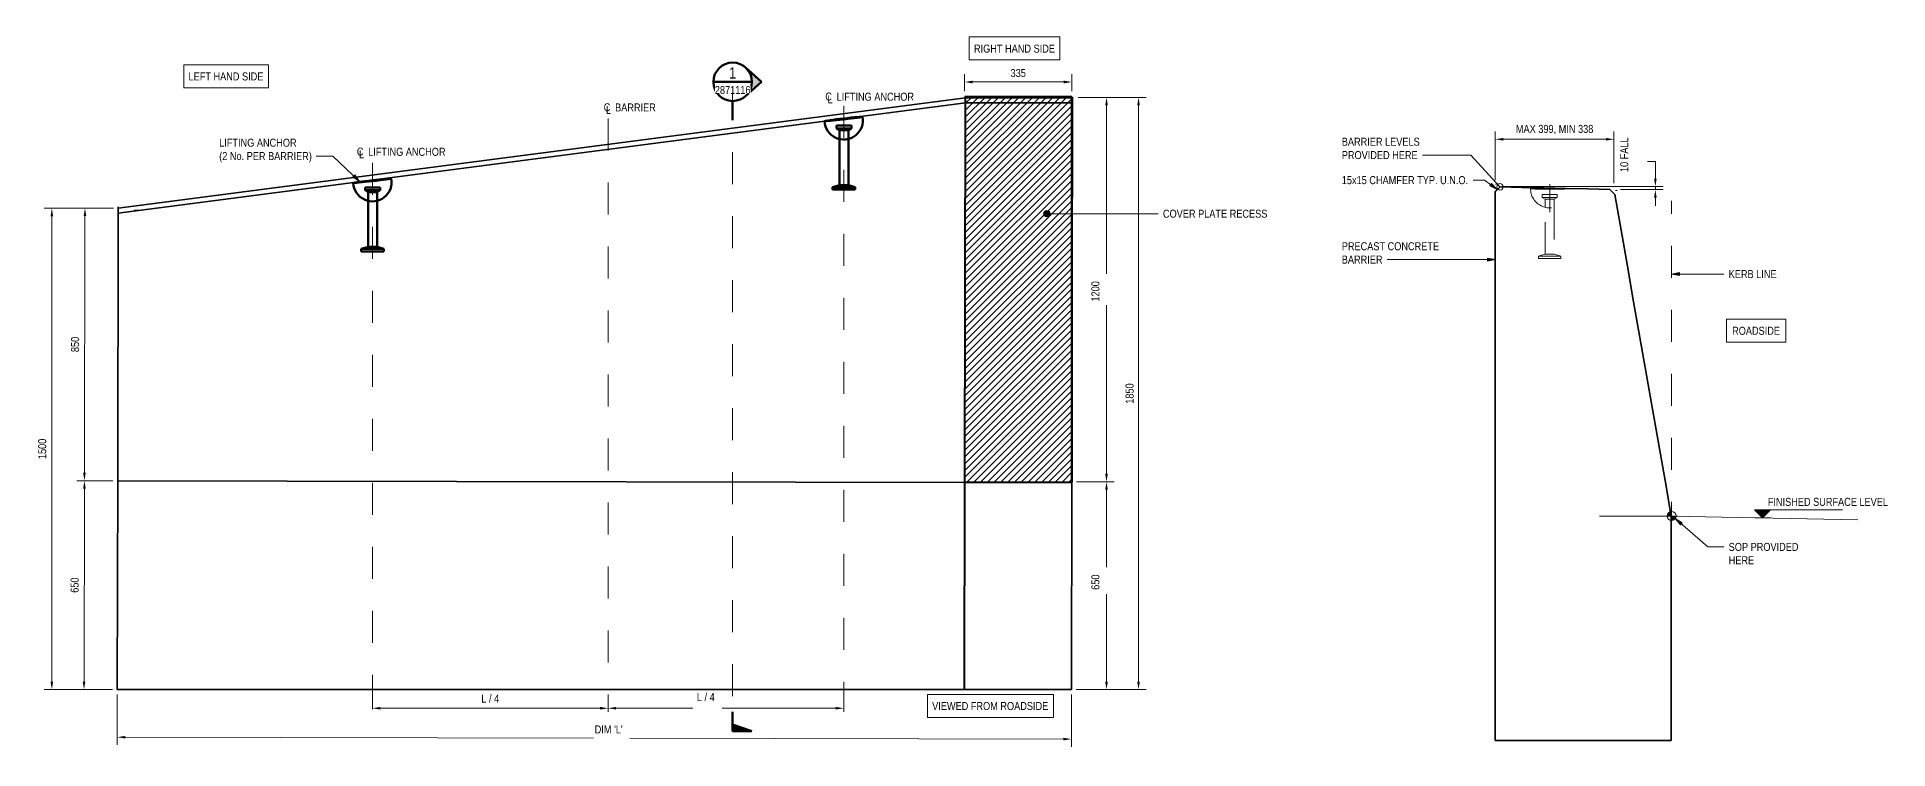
# Model space of a CAD drawing. Header units: metres. Extents: x 412.6 to 424.9, y 2.7 to 21.
# Drawn here: x 418.99 to 424.77, y 18.8 to 21.02 of the extents above; entities that cross this region are included whole.
import ezdxf

# ---------------------------------------------------------------- set-up
doc = ezdxf.new("R2010")
doc.units = ezdxf.units.M
for name, pattern in [('Dot_Section Line', [0.02, 0, -0.02]), ('JacobsCenter', [0.015, 0.009, -0.0015, 0.003, -0.0015]), ('JacobsDash', [0.0045, 0.003, -0.0015])]:
    doc.linetypes.add(name, pattern=pattern)
doc.layers.get('Defpoints').update_dxf_attribs({"color": 41})
for name, color, linetype, lineweight in [('D-BDGE', 7, 'Continuous', 13), ('D-BDGE-GEN-MOD', 7, 'Continuous', 35), ('D-BDGE-LINE', 7, 'Continuous', 9), ('D-ENHA-ANNO-TEXT', 7, 'Continuous', 9), ('D-ENHA-GEN-LINE', 7, 'Continuous', 9), ('D-ENHA-TEXT', 7, 'Continuous', 9), ('D-ENHA-TEXT-DIMS', 7, 'Continuous', 9)]:
    doc.layers.add(name, color=color, linetype=linetype, lineweight=lineweight)
doc.styles.add('Arial Narrow', font='ARIALN.TTF', dxfattribs={"height": 0.035})
doc.styles.add('Arial Narrow_1', font='ARIALN.TTF', dxfattribs={"height": 0.025})
doc.styles.add('Arial Narrow_2', font='ARIALN.TTF', dxfattribs={"height": 0.025})
doc.dimstyles.new('Dimension_Standard_O__mm_', dxfattribs={"dimscale": 0.3048, "dimtxt": 0.025586, "dimasz": 0.082021, "dimexe": 0.07874, "dimexo": 0.049213, "dimgap": 0.049213, "dimtad": 1, "dimdec": 0, "dimlfac": 1000, "dimzin": 0, "dimdsep": 46, "dimtxsty": 'Arial Narrow_2', "dimsah": 1, "dimcen": 0.09, "dimaunit": 1, "dimadec": 4, "dimazin": 0, "dimtfac": 1, "dimtdec": 4, "dimtix": 1, "dimtmove": 0, "dimatfit": 3, "dimfxl": 1, "dimtvp": 1, "dimtfill": 1, "dimtolj": 1, "dimtzin": 0, "dimlwd": 18, "dimlwe": 18, "dimarcsym": 2})
doc.dimstyles.new('Dimension_Standard_O__mm__1', dxfattribs={"dimscale": 0.3048, "dimtxt": 0.025586, "dimasz": 0.082021, "dimexe": 0.07874, "dimexo": 0.049213, "dimgap": 0.049213, "dimtad": 1, "dimdec": 0, "dimlfac": 1000, "dimzin": 0, "dimdsep": 46, "dimtxsty": 'Arial Narrow_1', "dimsah": 1, "dimcen": 0.09, "dimaunit": 1, "dimadec": 4, "dimazin": 0, "dimtfac": 1, "dimtdec": 4, "dimtix": 1, "dimtmove": 2, "dimatfit": 3, "dimfxl": 1, "dimtvp": 1, "dimtfill": 1, "dimtolj": 1, "dimtzin": 0, "dimlwd": 18, "dimlwe": 18, "dimarcsym": 2})
doc.dimstyles.new('Dimension_Standard_O__mm__2', dxfattribs={"dimscale": 0.3048, "dimtxt": 0.025586, "dimasz": 0.082021, "dimexe": 0.07874, "dimexo": 0.049213, "dimgap": 0.049213, "dimtad": 1, "dimdec": 0, "dimlfac": 1000, "dimzin": 0, "dimdsep": 46, "dimtxsty": 'Arial Narrow_1', "dimsah": 1, "dimcen": 0.09, "dimaunit": 1, "dimadec": 4, "dimazin": 0, "dimtfac": 1, "dimtdec": 4, "dimtix": 1, "dimtmove": 0, "dimatfit": 3, "dimfxl": 1, "dimtvp": 1, "dimtfill": 1, "dimtolj": 1, "dimtzin": 0, "dimlwd": 18, "dimlwe": 18, "dimarcsym": 2})
doc.dimstyles.new('Dimension_Standard_O__mm__3', dxfattribs={"dimscale": 0.3048, "dimtxt": 0.025586, "dimasz": 0.082021, "dimexe": 0.07874, "dimexo": 0.049213, "dimgap": 0.049213, "dimtad": 1, "dimdec": 0, "dimlfac": 1000, "dimzin": 0, "dimdsep": 46, "dimtxsty": 'Arial Narrow_2', "dimsah": 1, "dimcen": 0.09, "dimaunit": 1, "dimadec": 4, "dimazin": 0, "dimtfac": 1, "dimtdec": 4, "dimtix": 1, "dimtmove": 2, "dimatfit": 3, "dimfxl": 1, "dimtvp": 1, "dimtfill": 1, "dimtolj": 1, "dimtzin": 0, "dimlwd": 18, "dimlwe": 18, "dimarcsym": 2})
doc.dimstyles.new('Dimension_Standard_O__mm__4', dxfattribs={"dimscale": 0.3048, "dimtxt": 0.025586, "dimasz": 0.082021, "dimexe": 0.07874, "dimexo": 0.049213, "dimgap": 0.049213, "dimtad": 1, "dimdec": 0, "dimlfac": 1000, "dimzin": 0, "dimdsep": 46, "dimtxsty": 'Arial Narrow_1', "dimsah": 1, "dimcen": 0.09, "dimaunit": 1, "dimadec": 4, "dimazin": 0, "dimtfac": 1, "dimtdec": 4, "dimtix": 1, "dimtmove": 1, "dimatfit": 3, "dimfxl": 1, "dimtvp": 1, "dimtfill": 1, "dimtolj": 1, "dimtzin": 0, "dimlwd": 18, "dimlwe": 18, "dimarcsym": 2})

# ---------------------------------------------------------------- blocks, each defined once
blk = doc.blocks.new('CS_Annot_Centreline Symbol2 - CS_Annot_Centreline Symbol-5797590-DRG-2871116 - ELEVATION - BARRIER PPT234106')
at = {"layer": 'D-ENHA-GEN-LINE', "char_height": 0.025, "attachment_point": 1, "style": 'Arial Narrow_1'}
for s, insert, width in [('C  ', (-591.6113, 20.6751), 0.044093), ('L', (-591.6045, 20.6667), 0.019241)]:
    blk.add_mtext(s, dxfattribs=dict(at, insert=insert, width=width))
blk = doc.blocks.new('Section - sectionTail-4870194-DRG-2871116 - ELEVATION - BARRIER PPT234106')
at = {"layer": 'D-ENHA-ANNO-TEXT'}
blk.add_hatch(color=256, dxfattribs=at).paths.add_polyline_path([(-590.3774, 18.8523), (-590.4374, 18.8723), (-590.4374, 18.8523)])
at = {"layer": 'D-ENHA-ANNO-TEXT', "lineweight": 50}
for p, q in [((-590.4374, 18.8523), (-590.4374, 18.9123)), ((-590.4374, 18.8523), (-590.4374, 18.8723)), ((-590.4374, 18.8723), (-590.3774, 18.8523)), ((-590.3774, 18.8523), (-590.4374, 18.8523))]:
    blk.add_line(p, q, dxfattribs=at)
blk = doc.blocks.new('Section - SectionHead-4898858-DRG-2871116 - ELEVATION - BARRIER PPT234106')
at = {"layer": 'D-ENHA-ANNO-TEXT'}
h = blk.add_hatch(color=256, dxfattribs=at)
edge = h.paths.add_edge_path()
edge.add_line((-590.3474, 20.8807), (-590.3974, 20.836))
edge.add_arc((-590.4374, 20.8807), 0.06, 311.82771, 408.17229)
edge.add_line((-590.3974, 20.9254), (-590.3474, 20.8807))
at = {"layer": 'D-ENHA-ANNO-TEXT', "lineweight": 50}
for p, q in [((-590.3474, 20.8807), (-590.3974, 20.9254)), ((-590.3974, 20.836), (-590.3474, 20.8807)), ((-590.4374, 20.8207), (-590.4374, 20.7607))]:
    blk.add_line(p, q, dxfattribs=at)
for start, end in [(90, 270), (270, 90)]:
    blk.add_arc((-590.4374, 20.8807), 0.06, start, end, dxfattribs=at)
blk = doc.blocks.new('CS_Annot_Centreline Symbol2 - CS_Annot_Centreline Symbol-V1-DRG-2871116 - ELEVATION - BARRIER PPT234106')
at = {"layer": 'D-ENHA-GEN-LINE', "char_height": 0.025, "attachment_point": 1, "style": 'Arial Narrow_1'}
for s, insert, width in [('C  ', (-590.8401, 20.8135), 0.044093), ('L', (-590.8333, 20.8051), 0.019241)]:
    blk.add_mtext(s, dxfattribs=dict(at, insert=insert, width=width))
blk = doc.blocks.new('DIMBLOCK11-DRG-2871116 - ELEVATION - BARRIER PPT234106')
at = {"layer": 'D-ENHA-TEXT-DIMS', "color": 0, "lineweight": 18, "transparency": 16777216}
for p, q in [((420.0374, 18.9208), (420.0374, 18.9474)), ((420.7485, 18.9234), (420.0624, 18.9234)), ((420.7735, 18.9208), (420.7735, 18.9474))]:
    blk.add_line(p, q, dxfattribs=at)
at = {"layer": 'D-ENHA-TEXT-DIMS', "color": 0, "transparency": 16777216}
for points in [[(420.0624, 18.9276), (420.0624, 18.9193), (420.0374, 18.9234)], [(420.7485, 18.9276), (420.7485, 18.9193), (420.7735, 18.9234)]]:
    blk.add_solid(points, dxfattribs=at)
at = {"layer": 'Defpoints', "color": 0, "transparency": 16777216}
for p in [(420.0374, 18.9234), (420.0374, 18.9058), (420.7735, 18.9058)]:
    blk.add_point(p, dxfattribs=at)
at = {"layer": 'D-ENHA-TEXT-DIMS', "color": 0, "lineweight": 18, "transparency": 16777216, "insert": (420.4054, 18.9535), "char_height": 0.025, "width": 0.067254, "attachment_point": 5, "style": 'Arial Narrow_2', "bg_fill": 3, "box_fill_scale": 1.1, "bg_fill_color": 256, "bg_fill_true_color": 13158600, "bg_fill_transparency": 0}
blk.add_mtext('\\A1;\u200eL / 4', dxfattribs=at)
blk = doc.blocks.new('DIMBLOCK12-DRG-2871116 - ELEVATION - BARRIER PPT234106')
at = {"layer": 'D-ENHA-TEXT-DIMS', "color": 0, "lineweight": 18, "transparency": 16777216}
for p, q in [((420.7735, 18.9208), (420.7735, 18.9474)), ((420.7985, 18.9234), (421.0385, 18.9234)), ((421.4846, 18.9234), (421.1302, 18.9234)), ((421.5096, 18.9208), (421.5096, 18.9474))]:
    blk.add_line(p, q, dxfattribs=at)
at = {"layer": 'D-ENHA-TEXT-DIMS', "color": 0, "transparency": 16777216}
for points in [[(420.7985, 18.9276), (420.7985, 18.9193), (420.7735, 18.9234)], [(421.4846, 18.9276), (421.4846, 18.9193), (421.5096, 18.9234)]]:
    blk.add_solid(points, dxfattribs=at)
at = {"layer": 'Defpoints', "color": 0, "transparency": 16777216}
for p in [(420.7735, 18.9234), (420.7735, 18.9058), (421.5096, 18.9058)]:
    blk.add_point(p, dxfattribs=at)
at = {"layer": 'D-ENHA-TEXT-DIMS', "color": 0, "lineweight": 18, "transparency": 16777216, "insert": (421.0507, 18.9707), "char_height": 0.025, "width": 0.067254, "attachment_point": 1, "line_spacing_factor": 0.974696, "style": 'Arial Narrow_2', "bg_fill": 3, "box_fill_scale": 1.1, "bg_fill_color": 256, "bg_fill_true_color": 13158600, "bg_fill_transparency": 0}
blk.add_mtext('\\A1;\u200eL / 4', dxfattribs=at)
blk = doc.blocks.new('DIMBLOCK13-DRG-2871116 - ELEVATION - BARRIER PPT234106')
at = {"layer": 'D-ENHA-TEXT-DIMS', "color": 0, "lineweight": 18, "transparency": 16777216}
for p, q in [((422.237, 19.6311), (422.3544, 19.6311)), ((422.3304, 19.6061), (422.3304, 19.3639)), ((422.3304, 19.0067), (422.3304, 19.2798)), ((422.2358, 18.9817), (422.3544, 18.9817))]:
    blk.add_line(p, q, dxfattribs=at)
at = {"layer": 'D-ENHA-TEXT-DIMS', "color": 0, "transparency": 16777216}
for points in [[(422.3262, 19.6061), (422.3345, 19.6061), (422.3304, 19.6311)], [(422.3262, 19.0067), (422.3345, 19.0067), (422.3304, 18.9817)]]:
    blk.add_solid(points, dxfattribs=at)
at = {"layer": 'Defpoints', "color": 0, "transparency": 16777216}
for p in [(422.222, 19.6311), (422.2208, 18.9817), (422.3304, 18.9817)]:
    blk.add_point(p, dxfattribs=at)
at = {"layer": 'D-ENHA-TEXT-DIMS', "color": 0, "lineweight": 18, "transparency": 16777216, "insert": (422.2831, 19.2934), "char_height": 0.025, "width": 0.05702, "attachment_point": 1, "rotation": 90, "line_spacing_factor": 0.974696, "style": 'Arial Narrow_1', "bg_fill": 3, "box_fill_scale": 1.1, "bg_fill_color": 256, "bg_fill_true_color": 13158600, "bg_fill_transparency": 0}
blk.add_mtext('\\A1;650\u200e', dxfattribs=at)
blk = doc.blocks.new('DIMBLOCK14-DRG-2871116 - ELEVATION - BARRIER PPT234106')
at = {"layer": 'D-ENHA-TEXT-DIMS', "color": 0, "lineweight": 18, "transparency": 16777216}
for p, q in [((419.2281, 20.4857), (419.0119, 20.4857)), ((419.0359, 20.4607), (419.0359, 19.0067)), ((419.2248, 18.9817), (419.0119, 18.9817))]:
    blk.add_line(p, q, dxfattribs=at)
at = {"layer": 'D-ENHA-TEXT-DIMS', "color": 0, "transparency": 16777216}
for points in [[(419.0317, 20.4607), (419.04, 20.4607), (419.0359, 20.4857)], [(419.0317, 19.0067), (419.04, 19.0067), (419.0359, 18.9817)]]:
    blk.add_solid(points, dxfattribs=at)
at = {"layer": 'Defpoints', "color": 0, "transparency": 16777216}
for p in [(419.2431, 20.4857), (419.0359, 18.9817), (419.2398, 18.9817)]:
    blk.add_point(p, dxfattribs=at)
at = {"layer": 'D-ENHA-TEXT-DIMS', "color": 0, "lineweight": 18, "transparency": 16777216, "insert": (419.006, 19.7337), "char_height": 0.025, "width": 0.076026, "attachment_point": 5, "rotation": 90, "style": 'Arial Narrow_1', "bg_fill": 3, "box_fill_scale": 1.1, "bg_fill_color": 256, "bg_fill_true_color": 13158600, "bg_fill_transparency": 0}
blk.add_mtext('\\A1;1500\u200e', dxfattribs=at)
blk = doc.blocks.new('DIMBLOCK15-DRG-2871116 - ELEVATION - BARRIER PPT234106')
at = {"layer": 'D-ENHA-TEXT-DIMS', "color": 0, "lineweight": 18, "transparency": 16777216}
for p, q in [((422.242, 20.8317), (422.4544, 20.8317)), ((422.4304, 20.8067), (422.4304, 19.0067)), ((422.2358, 18.9817), (422.4544, 18.9817))]:
    blk.add_line(p, q, dxfattribs=at)
at = {"layer": 'D-ENHA-TEXT-DIMS', "color": 0, "transparency": 16777216}
for points in [[(422.4262, 20.8067), (422.4345, 20.8067), (422.4304, 20.8317)], [(422.4262, 19.0067), (422.4345, 19.0067), (422.4304, 18.9817)]]:
    blk.add_solid(points, dxfattribs=at)
at = {"layer": 'Defpoints', "color": 0, "transparency": 16777216}
for p in [(422.227, 20.8317), (422.2208, 18.9817), (422.4304, 18.9817)]:
    blk.add_point(p, dxfattribs=at)
at = {"layer": 'D-ENHA-TEXT-DIMS', "color": 0, "lineweight": 18, "transparency": 16777216, "insert": (422.4026, 19.9067), "char_height": 0.025, "width": 0.076026, "attachment_point": 5, "rotation": 90, "style": 'Arial Narrow_1', "bg_fill": 3, "box_fill_scale": 1.1, "bg_fill_color": 256, "bg_fill_true_color": 13158600, "bg_fill_transparency": 0}
blk.add_mtext('\\A1;1850', dxfattribs=at)
blk = doc.blocks.new('DIMBLOCK16-DRG-2871116 - ELEVATION - BARRIER PPT234106')
at = {"layer": 'D-ENHA-TEXT-DIMS', "color": 0, "lineweight": 18, "transparency": 16777216}
for p, q in [((422.242, 20.8317), (422.3544, 20.8317)), ((422.3304, 20.8067), (422.3304, 20.281)), ((422.3304, 19.6561), (422.3304, 20.1831)), ((422.237, 19.6311), (422.3544, 19.6311))]:
    blk.add_line(p, q, dxfattribs=at)
at = {"layer": 'D-ENHA-TEXT-DIMS', "color": 0, "transparency": 16777216}
for points in [[(422.3262, 20.8067), (422.3345, 20.8067), (422.3304, 20.8317)], [(422.3262, 19.6561), (422.3345, 19.6561), (422.3304, 19.6311)]]:
    blk.add_solid(points, dxfattribs=at)
at = {"layer": 'Defpoints', "color": 0, "transparency": 16777216}
for p in [(422.227, 20.8317), (422.3304, 20.8317), (422.222, 19.6311)]:
    blk.add_point(p, dxfattribs=at)
at = {"layer": 'D-ENHA-TEXT-DIMS', "color": 0, "lineweight": 18, "transparency": 16777216, "insert": (422.2831, 20.194), "char_height": 0.025, "width": 0.076026, "attachment_point": 1, "rotation": 90, "line_spacing_factor": 0.974696, "style": 'Arial Narrow_1', "bg_fill": 3, "box_fill_scale": 1.1, "bg_fill_color": 256, "bg_fill_true_color": 13158600, "bg_fill_transparency": 0}
blk.add_mtext('\\A1;1200\u200e', dxfattribs=at)
blk = doc.blocks.new('DIMBLOCK17-DRG-2871116 - ELEVATION - BARRIER PPT234106')
at = {"layer": 'D-ENHA-TEXT-DIMS', "color": 0, "lineweight": 18, "transparency": 16777216}
for p, q in [((421.887, 20.8517), (421.887, 20.9041)), ((422.197, 20.8801), (421.912, 20.8801)), ((422.222, 20.8517), (422.222, 20.9041))]:
    blk.add_line(p, q, dxfattribs=at)
at = {"layer": 'D-ENHA-TEXT-DIMS', "color": 0, "transparency": 16777216}
for points in [[(421.912, 20.8843), (421.912, 20.8759), (421.887, 20.8801)], [(422.197, 20.8843), (422.197, 20.8759), (422.222, 20.8801)]]:
    blk.add_solid(points, dxfattribs=at)
at = {"layer": 'Defpoints', "color": 0, "transparency": 16777216}
for p in [(421.887, 20.8801), (421.887, 20.8367), (422.222, 20.8367)]:
    blk.add_point(p, dxfattribs=at)
at = {"layer": 'D-ENHA-TEXT-DIMS', "color": 0, "lineweight": 18, "transparency": 16777216, "insert": (422.0545, 20.9079), "char_height": 0.025, "width": 0.05702, "attachment_point": 5, "style": 'Arial Narrow_1', "bg_fill": 3, "box_fill_scale": 1.1, "bg_fill_color": 256, "bg_fill_true_color": 13158600, "bg_fill_transparency": 0}
blk.add_mtext('\\A1;335', dxfattribs=at)
blk = doc.blocks.new('DIMBLOCK18-DRG-2871116 - ELEVATION - BARRIER PPT234106')
at = {"layer": 'D-ENHA-TEXT-DIMS', "color": 0, "lineweight": 18, "transparency": 16777216}
for p, q in [((419.2402, 18.9667), (419.2399, 18.8089)), ((422.2208, 18.9667), (422.2205, 18.8029)), ((419.265, 18.8329), (420.7275, 18.8299)), ((422.1955, 18.827), (420.8413, 18.8297))]:
    blk.add_line(p, q, dxfattribs=at)
at = {"layer": 'D-ENHA-TEXT-DIMS', "color": 0, "transparency": 16777216}
for points in [[(419.265, 18.837), (419.265, 18.8287), (419.24, 18.8329)], [(422.1955, 18.8312), (422.1955, 18.8228), (422.2205, 18.8269)]]:
    blk.add_solid(points, dxfattribs=at)
at = {"layer": 'Defpoints', "color": 0, "transparency": 16777216}
for p in [(419.2403, 18.9817), (422.2208, 18.9817), (419.24, 18.8329)]:
    blk.add_point(p, dxfattribs=at)
at = {"layer": 'D-ENHA-TEXT-DIMS', "color": 0, "lineweight": 18, "transparency": 16777216, "insert": (420.7316, 18.8698), "char_height": 0.025, "width": 0.105755, "attachment_point": 1, "rotation": 359.88505, "line_spacing_factor": 0.974696, "style": 'Arial Narrow_1', "bg_fill": 3, "box_fill_scale": 1.1, "bg_fill_color": 256, "bg_fill_true_color": 13158600, "bg_fill_transparency": 0}
blk.add_mtext("\\A1;DIM 'L'", dxfattribs=at)
blk = doc.blocks.new('DIMBLOCK19-DRG-2871116 - ELEVATION - BARRIER PPT234106')
at = {"layer": 'D-ENHA-TEXT-DIMS', "color": 0, "lineweight": 18, "transparency": 16777216}
for p, q in [((419.2265, 19.6341), (419.1137, 19.6343)), ((419.1364, 19.0069), (419.1376, 19.6093)), ((419.2252, 18.9817), (419.1124, 18.9819))]:
    blk.add_line(p, q, dxfattribs=at)
at = {"layer": 'D-ENHA-TEXT-DIMS', "color": 0, "transparency": 16777216}
for points in [[(419.1335, 19.6093), (419.1418, 19.6093), (419.1377, 19.6343)], [(419.1323, 19.0069), (419.1406, 19.0069), (419.1364, 18.9819)]]:
    blk.add_solid(points, dxfattribs=at)
at = {"layer": 'Defpoints', "color": 0, "transparency": 16777216}
for p in [(419.1377, 19.6343), (419.2415, 19.6341), (419.2402, 18.9817)]:
    blk.add_point(p, dxfattribs=at)
at = {"layer": 'D-ENHA-TEXT-DIMS', "color": 0, "lineweight": 18, "transparency": 16777216, "insert": (419.1071, 19.3081), "char_height": 0.025, "width": 0.05702, "attachment_point": 5, "rotation": 89.88505, "style": 'Arial Narrow_1', "bg_fill": 3, "box_fill_scale": 1.1, "bg_fill_color": 256, "bg_fill_true_color": 13158600, "bg_fill_transparency": 0}
blk.add_mtext('\\A1;650\u200e', dxfattribs=at)
blk = doc.blocks.new('DIMBLOCK20-DRG-2871116 - ELEVATION - BARRIER PPT234106')
at = {"layer": 'D-ENHA-TEXT-DIMS', "color": 0, "lineweight": 18, "transparency": 16777216}
for p, q in [((419.2281, 20.4857), (419.1154, 20.4859)), ((419.1377, 19.6593), (419.1393, 20.4609)), ((419.2265, 19.6341), (419.1137, 19.6343))]:
    blk.add_line(p, q, dxfattribs=at)
at = {"layer": 'D-ENHA-TEXT-DIMS', "color": 0, "transparency": 16777216}
for points in [[(419.1352, 20.4609), (419.1435, 20.4609), (419.1394, 20.4859)], [(419.1336, 19.6593), (419.1419, 19.6593), (419.1377, 19.6343)]]:
    blk.add_solid(points, dxfattribs=at)
at = {"layer": 'Defpoints', "color": 0, "transparency": 16777216}
for p in [(419.1394, 20.4859), (419.2431, 20.4857), (419.2415, 19.6341)]:
    blk.add_point(p, dxfattribs=at)
at = {"layer": 'D-ENHA-TEXT-DIMS', "color": 0, "lineweight": 18, "transparency": 16777216, "insert": (419.1086, 20.0601), "char_height": 0.025, "width": 0.05702, "attachment_point": 5, "rotation": 89.88505, "style": 'Arial Narrow_1', "bg_fill": 3, "box_fill_scale": 1.1, "bg_fill_color": 256, "bg_fill_true_color": 13158600, "bg_fill_transparency": 0}
blk.add_mtext('\\A1;850\u200e', dxfattribs=at)
blk = doc.blocks.new('SYM_ANO_Level - FINISHED LEVEL 2-5691598-DRG-2871116 - SECTION 1')
at = {"layer": 'D-ENHA-GEN-LINE'}
blk.add_hatch(color=256, dxfattribs=at).paths.add_polyline_path([(-1736.3637, 19.5182), (-1736.3885, 19.5429), (-1736.339, 19.5429)])
for p, q in [((-1736.339, 19.5429), (-1736.3885, 19.5429)), ((-1736.3885, 19.5429), (-1736.3637, 19.5182)), ((-1736.1137, 19.5429), (-1736.3879, 19.5429)), ((-1736.3817, 19.5429), (-1736.3457, 19.5429)), ((-1736.3637, 19.5182), (-1736.339, 19.5429)), ((-1736.3879, 19.5182), (-1736.3379, 19.5182))]:
    blk.add_line(p, q, dxfattribs=at)
blk = doc.blocks.new('SYM_ANO_Barrier_LiftingHook_CS - Barrier_LiftingHook-5691597-DRG-2871116 - SECTION 1')
at = {"layer": 'D-ENHA-GEN-LINE', "linetype": 'JacobsDash'}
for p, q in [((-1737.0884, 20.5468), (-1737.0867, 20.5472)), ((-1737.0867, 20.5472), (-1737.0815, 20.5476)), ((-1737.0815, 20.5476), (-1737.0733, 20.5479)), ((-1737.0733, 20.5479), (-1737.0625, 20.5482)), ((-1737.0625, 20.5482), (-1737.0497, 20.5483)), ((-1737.0519, 20.5288), (-1737.0049, 20.5288)), ((-1737.0519, 20.5195), (-1737.0519, 20.5288)), ((-1737.0497, 20.5483), (-1737.0356, 20.5484)), ((-1737.0356, 20.5484), (-1737.0212, 20.5484)), ((-1737.0284, 20.473), (-1737.0284, 20.5605)), ((-1737.0212, 20.5484), (-1737.0071, 20.5483)), ((-1737.0071, 20.5483), (-1736.9943, 20.5482)), ((-1737.0049, 20.5288), (-1737.0049, 20.5195)), ((-1736.9943, 20.5482), (-1736.9835, 20.5479)), ((-1736.9835, 20.5479), (-1736.9753, 20.5476)), ((-1736.9753, 20.5476), (-1736.9701, 20.5472)), ((-1736.9701, 20.5472), (-1736.9684, 20.5468)), ((-1737.0519, 20.5195), (-1737.0049, 20.5195)), ((-1737.0424, 20.514), (-1737.0519, 20.5195)), ((-1737.0424, 20.514), (-1737.0144, 20.514)), ((-1737.0424, 20.4884), (-1737.0424, 20.514)), ((-1737.0424, 20.3426), (-1737.0424, 20.4884)), ((-1737.0049, 20.5195), (-1737.0144, 20.514)), ((-1737.0144, 20.514), (-1737.0144, 20.4884)), ((-1737.0144, 20.4884), (-1737.0144, 20.3426)), ((-1737.0634, 20.3362), (-1737.0424, 20.3426)), ((-1737.0634, 20.3362), (-1736.9934, 20.3362)), ((-1737.0634, 20.3288), (-1737.0634, 20.3362)), ((-1736.9934, 20.3288), (-1737.0634, 20.3288)), ((-1737.0424, 20.3426), (-1737.0144, 20.3426)), ((-1737.0144, 20.3426), (-1736.9934, 20.3362)), ((-1736.9934, 20.3362), (-1736.9934, 20.3288))]:
    blk.add_line(p, q, dxfattribs=at)
blk.add_arc((-1737.0284, 20.5468), 0.06, 179.99967, 0.00033, dxfattribs=at)
for start_param, end_param in [(3.141593, 4.712389), (4.712389, 6.278384)]:
    blk.add_ellipse((-1737.0284, 20.5468), major_axis=(0.06, 0), ratio=0.027767, start_param=start_param, end_param=end_param, dxfattribs=at)
blk = doc.blocks.new('CS_SYMB_SETOUT POINT - 5mm-5523154-DRG-2871116 - SECTION 1')
at = {"layer": 'D-ENHA-GEN-LINE'}
h = blk.add_hatch(color=256, dxfattribs=at)
edge = h.paths.add_edge_path()
edge.add_line((-1736.6477, 19.5379), (-1736.6477, 19.5239))
edge.add_line((-1736.6477, 19.5239), (-1736.6617, 19.5239))
edge.add_arc((-1736.6477, 19.5239), 0.014, 90, 180, ccw=False)
h = blk.add_hatch(color=256, dxfattribs=at)
edge = h.paths.add_edge_path()
edge.add_line((-1736.6477, 19.5099), (-1736.6477, 19.5239))
edge.add_line((-1736.6477, 19.5239), (-1736.6337, 19.5239))
edge.add_arc((-1736.6477, 19.5239), 0.014, 270, 360, ccw=False)
for p, q in [((-1736.6477, 19.5049), (-1736.6477, 19.5429)), ((-1736.6667, 19.5239), (-1736.6287, 19.5239)), ((-1736.6617, 19.5239), (-1736.6477, 19.5239)), ((-1736.6477, 19.5239), (-1736.6477, 19.5379)), ((-1736.6337, 19.5239), (-1736.6477, 19.5239)), ((-1736.6477, 19.5239), (-1736.6477, 19.5099))]:
    blk.add_line(p, q, dxfattribs=at)
blk.add_circle((-1736.6477, 19.5239), 0.014, dxfattribs=at)
for start, end in [(90, 180), (270, 360)]:
    blk.add_arc((-1736.6477, 19.5239), 0.014, start, end, dxfattribs=at)
blk = doc.blocks.new('DIMBLOCK21-DRG-2871116 - SECTION 1')
at = {"layer": 'D-ENHA-TEXT-DIMS', "color": 0, "lineweight": 18, "transparency": 16777216}
for p, q in [((423.5446, 20.5732), (423.5446, 20.7252)), ((423.8906, 20.7012), (423.5696, 20.7012)), ((423.9156, 20.5637), (423.9156, 20.7252))]:
    blk.add_line(p, q, dxfattribs=at)
at = {"layer": 'D-ENHA-TEXT-DIMS', "color": 0, "transparency": 16777216}
for points in [[(423.5696, 20.7053), (423.5696, 20.697), (423.5446, 20.7012)], [(423.8906, 20.7053), (423.8906, 20.697), (423.9156, 20.7012)]]:
    blk.add_solid(points, dxfattribs=at)
at = {"layer": 'Defpoints', "color": 0, "transparency": 16777216}
for p in [(423.5446, 20.7012), (423.5446, 20.5582), (423.9156, 20.5487)]:
    blk.add_point(p, dxfattribs=at)
at = {"layer": 'D-ENHA-TEXT-DIMS', "color": 0, "lineweight": 18, "transparency": 16777216, "insert": (423.7301, 20.7312), "char_height": 0.025, "width": 0.290947, "attachment_point": 5, "style": 'Arial Narrow_1', "bg_fill": 3, "box_fill_scale": 1.1, "bg_fill_color": 256, "bg_fill_true_color": 13158600, "bg_fill_transparency": 0}
blk.add_mtext('\\A1;MAX 399, MIN 338', dxfattribs=at)
blk = doc.blocks.new('DIMBLOCK22-DRG-2871116 - SECTION 1')
at = {"layer": 'D-ENHA-TEXT-DIMS', "color": 0, "lineweight": 18, "transparency": 16777216}
for p, q in [((424.0198, 20.6319), (424.0448, 20.6319)), ((424.0448, 20.6319), (424.0448, 20.6032)), ((424.0448, 20.5782), (424.0448, 20.6032)), ((423.5646, 20.5532), (424.0688, 20.5532)), ((423.9356, 20.5437), (424.0688, 20.5437)), ((424.0448, 20.5437), (424.0448, 20.5532)), ((424.0448, 20.5187), (424.0448, 20.4937))]:
    blk.add_line(p, q, dxfattribs=at)
at = {"layer": 'D-ENHA-TEXT-DIMS', "color": 0, "transparency": 16777216}
for points in [[(424.0407, 20.5782), (424.049, 20.5782), (424.0448, 20.5532)], [(424.0407, 20.5187), (424.049, 20.5187), (424.0448, 20.5437)]]:
    blk.add_solid(points, dxfattribs=at)
at = {"layer": 'Defpoints', "color": 0, "transparency": 16777216}
for p in [(423.5496, 20.5532), (423.9206, 20.5437), (424.0448, 20.5532)]:
    blk.add_point(p, dxfattribs=at)
at = {"layer": 'D-ENHA-TEXT-DIMS', "color": 0, "lineweight": 18, "transparency": 16777216, "insert": (423.9352, 20.5988), "char_height": 0.025, "width": 0.129635, "attachment_point": 1, "rotation": 90, "line_spacing_factor": 0.974696, "style": 'Arial Narrow_1', "bg_fill": 3, "box_fill_scale": 1.1, "bg_fill_color": 256, "bg_fill_true_color": 13158600, "bg_fill_transparency": 0}
blk.add_mtext('\\A1;10\u200e FALL', dxfattribs=at)

msp = doc.modelspace()

# ---------------------------------------------------------------- hatches: boundary and pattern name
at = {"layer": 'D-BDGE-LINE'}
h = msp.add_hatch(dxfattribs=at)
h.set_pattern_fill('FP_2', color=256, style=0, pattern_type=2)
h.set_pattern_definition([(45, (416.881914, 17.354), (-0.0106066, 0.0106066), [])])
h.paths.add_polyline_path([(422.222, 19.6311), (422.222, 20.8341), (421.8881, 20.8341), (421.8881, 19.6311)])
at = {"layer": 'D-ENHA-TEXT'}
for points in [[(419.997, 20.5694), (419.9819, 20.5898), (419.9758, 20.5834)], [(423.5503, 20.5444), (423.5329, 20.5629), (423.5276, 20.5558)], [(423.5459, 20.3252), (423.5209, 20.3296), (423.5209, 20.3208)], [(424.0952, 20.28), (424.1202, 20.2756), (424.1202, 20.2844)], [(424.1072, 19.5159), (424.1232, 19.4962), (424.129, 19.5028)]]:
    msp.add_hatch(color=256, dxfattribs=at).paths.add_polyline_path(points)
h = msp.add_hatch(color=256, dxfattribs=at)
edge = h.paths.add_edge_path()
edge.add_arc((422.1439, 20.4686), 0.01, 0, 360)

# ---------------------------------------------------------------- linework, layer by layer
at = {"layer": 'D-BDGE', "lineweight": 25}
for p, q in [((421.8881, 20.8341), (421.8881, 19.6311)), ((421.8881, 19.6311), (422.222, 19.6311))]:
    msp.add_line(p, q, dxfattribs=at)
at = {"layer": 'D-BDGE', "lineweight": 50}
for p, q in [((422.222, 20.8341), (421.8881, 20.8341)), ((422.222, 19.6311), (422.222, 20.8341)), ((421.4865, 20.7441), (421.5334, 20.7441)), ((421.4865, 20.7348), (421.4865, 20.7441)), ((421.5334, 20.7348), (421.4865, 20.7348)), ((421.4865, 20.7348), (421.4961, 20.7291)), ((421.4961, 20.7291), (421.5239, 20.7291)), ((421.4961, 20.558), (421.4961, 20.7291)), ((421.5334, 20.7348), (421.5239, 20.7291)), ((421.5239, 20.7291), (421.5239, 20.558)), ((421.5334, 20.7441), (421.5334, 20.7348)), ((420.0142, 20.5509), (420.0612, 20.5509)), ((420.0142, 20.5417), (420.0142, 20.5509)), ((420.0612, 20.5417), (420.0142, 20.5417)), ((420.0142, 20.5417), (420.0239, 20.536)), ((420.0239, 20.536), (420.0517, 20.536)), ((420.0239, 20.3649), (420.0239, 20.536)), ((420.0612, 20.5417), (420.0517, 20.536)), ((420.0517, 20.536), (420.0517, 20.3649)), ((420.0612, 20.5509), (420.0612, 20.5417)), ((421.4961, 20.558), (421.4749, 20.5515)), ((421.4749, 20.5515), (421.5449, 20.5515)), ((421.4749, 20.544), (421.4749, 20.5515)), ((421.5449, 20.544), (421.4749, 20.544)), ((421.5239, 20.558), (421.4961, 20.558)), ((421.5239, 20.558), (421.5449, 20.5516)), ((421.5449, 20.5515), (421.5449, 20.544)), ((420.0239, 20.3649), (420.0026, 20.3584)), ((420.0026, 20.3584), (420.0726, 20.3584)), ((420.0026, 20.3509), (420.0026, 20.3584)), ((420.0517, 20.3649), (420.0239, 20.3649)), ((420.0517, 20.3649), (420.0727, 20.3585)), ((420.0726, 20.3584), (420.0726, 20.3509)), ((420.0726, 20.3509), (420.0026, 20.3509))]:
    msp.add_line(p, q, dxfattribs=at)
at = {"layer": 'D-BDGE', "linetype": 'JacobsCenter', "lineweight": 18}
for p, q in [((420.7735, 20.7659), (420.7735, 18.9117)), ((421.5096, 20.8059), (421.5096, 18.9117)), ((420.0374, 20.6275), (420.0374, 18.9117))]:
    msp.add_line(p, q, dxfattribs=at)
at = {"layer": 'D-BDGE', "color": 7, "lineweight": 9, "true_color": 0xffffff}
for p, q in [((423.5507, 20.5612), (423.5457, 20.5612)), ((423.9254, 20.5412), (423.9204, 20.5412)), ((419.3145, 20.4796), (419.2926, 20.4796)), ((424.0955, 19.5239), (423.8705, 19.5239))]:
    msp.add_line(p, q, dxfattribs=at)
at = {"layer": 'D-BDGE', "linetype": 'JacobsDash'}
msp.add_line((424.0954, 19.4684), (424.0954, 20.5084), dxfattribs=at)
at = {"layer": 'D-BDGE', "lineweight": 18}
msp.add_line((424.677, 19.5122), (424.0955, 19.5239), dxfattribs=at)
at = {"layer": 'D-BDGE', "lineweight": 50}
for centre in [(421.5095, 20.7604), (420.0373, 20.5672)]:
    msp.add_arc(centre, 0.06, 182.62793, 10.80289, dxfattribs=at)
for centre in [(421.5094, 20.7648), (420.0372, 20.5717)]:
    msp.add_ellipse(centre, major_axis=(0.059, 0.0068), ratio=0.024369, dxfattribs=at)
at = {"layer": 'D-BDGE-GEN-MOD'}
for p, q in [((419.2431, 20.4857), (421.8903, 20.831)), ((419.2431, 20.47), (421.8903, 20.8155)), ((421.8893, 20.8153), (421.8871, 19.6288)), ((421.8881, 19.6288), (421.8903, 20.8155)), ((421.8892, 20.8345), (421.8893, 20.8309)), ((421.8893, 20.8309), (422.2243, 20.8302)), ((421.8893, 20.8153), (421.8893, 20.8309)), ((422.2243, 20.8147), (421.8893, 20.8153)), ((421.8903, 20.831), (421.8902, 20.8346)), ((421.8903, 20.8155), (421.8903, 20.831)), ((422.2242, 20.8338), (422.2243, 20.8302)), ((422.2243, 20.8302), (422.2243, 20.8147)), ((422.2243, 20.8147), (422.2221, 19.6281)), ((423.5446, 20.5376), (423.5596, 20.5526)), ((423.5596, 20.5523), (423.5446, 20.5373)), ((423.5446, 20.5373), (423.5446, 20.5376)), ((423.5446, 20.5373), (423.5446, 18.8231)), ((423.5596, 20.5523), (423.5596, 20.5526)), ((423.9026, 20.5445), (423.9182, 20.5288)), ((423.9026, 20.5442), (423.9026, 20.5445)), ((423.9183, 20.5285), (423.9026, 20.5442)), ((423.9183, 20.5285), (423.9182, 20.5288)), ((419.2431, 20.47), (419.2415, 19.6341)), ((419.243, 20.4903), (419.2431, 20.4857)), ((419.2431, 20.4857), (419.2431, 20.47)), ((419.2415, 19.6341), (419.2402, 18.9817)), ((419.2415, 19.6341), (421.8881, 19.6288)), ((421.8871, 19.6288), (421.8858, 18.9817)), ((421.8868, 18.9817), (421.8881, 19.6288)), ((421.8871, 19.6288), (422.2221, 19.6281)), ((422.2221, 19.6281), (422.2208, 18.9817)), ((424.0946, 18.8231), (424.0946, 19.5231)), ((424.0946, 19.5231), (424.0946, 19.5231)), ((419.24, 18.9817), (419.2402, 18.9817)), ((419.2402, 18.9817), (421.8868, 18.9817)), ((421.8855, 18.9817), (421.8858, 18.9817)), ((421.8858, 18.9817), (422.2208, 18.9817)), ((421.8868, 18.9817), (421.8865, 18.9817)), ((422.2208, 18.9817), (422.2205, 18.9817)), ((423.5446, 18.8231), (424.0946, 18.8231))]:
    msp.add_line(p, q, dxfattribs=at)
at = {"layer": 'D-BDGE-GEN-MOD', "flags": 128}
for points in [[(423.5596, 20.5526), (423.6282, 20.551), (423.6968, 20.5494), (423.7654, 20.5477), (423.834, 20.5461), (423.9026, 20.5445)], [(423.9026, 20.5442), (423.834, 20.5458), (423.7654, 20.5474), (423.6968, 20.5491), (423.6282, 20.5507), (423.5596, 20.5523)], [(424.0946, 19.5231), (424.075, 19.6348), (424.0554, 19.7465), (424.0358, 19.8582), (424.0162, 19.97), (423.9966, 20.0817), (423.977, 20.1934), (423.9574, 20.3051), (423.9379, 20.4168), (423.9183, 20.5285)]]:
    msp.add_lwpolyline(points, dxfattribs=at)
at = {"layer": 'D-ENHA-ANNO-TEXT', "lineweight": 50}
msp.add_line((421.1025, 20.8807), (421.2225, 20.8807), dxfattribs=at)
at = {"layer": 'D-ENHA-ANNO-TEXT', "color": 7, "linetype": 'Dot_Section Line', "true_color": 0xffffff}
msp.add_line((421.1625, 20.8607), (421.1625, 18.9123), dxfattribs=at)
at = {"layer": 'D-ENHA-TEXT'}
for p, q in [((419.8627, 20.6487), (419.862, 20.6487)), ((419.9132, 20.6487), (419.8627, 20.6487)), ((419.997, 20.5694), (419.9132, 20.6487)), ((423.346, 20.6518), (423.3171, 20.6518)), ((423.468, 20.6518), (423.346, 20.6518)), ((419.9819, 20.5898), (419.9758, 20.5834)), ((419.997, 20.5694), (419.9819, 20.5898)), ((419.9758, 20.5834), (419.997, 20.5694)), ((423.4894, 20.5735), (423.4752, 20.5735)), ((423.5112, 20.5735), (423.4894, 20.5735)), ((423.5503, 20.5444), (423.5112, 20.5735)), ((423.5329, 20.5629), (423.5276, 20.5558)), ((423.5276, 20.5558), (423.5503, 20.5444)), ((423.5503, 20.5444), (423.5329, 20.5629)), ((422.1439, 20.4686), (422.4917, 20.4686)), ((423.3924, 20.3252), (423.2073, 20.3252)), ((423.5459, 20.3252), (423.3924, 20.3252)), ((423.5459, 20.3252), (423.5209, 20.3296)), ((423.5209, 20.3296), (423.5209, 20.3208)), ((423.5209, 20.3208), (423.5459, 20.3252)), ((424.1202, 20.2844), (424.0952, 20.28)), ((424.0952, 20.28), (424.1202, 20.2756)), ((424.0952, 20.28), (424.2589, 20.28)), ((424.1202, 20.2756), (424.1202, 20.2844)), ((424.1072, 19.5159), (424.1232, 19.4962)), ((424.129, 19.5028), (424.1072, 19.5159)), ((424.1072, 19.5159), (424.2087, 19.4275)), ((424.1232, 19.4962), (424.129, 19.5028)), ((424.2087, 19.4275), (424.2589, 19.4275))]:
    msp.add_line(p, q, dxfattribs=at)
at = {"layer": 'D-ENHA-TEXT', "lineweight": 18, "flags": 128}
for points in [[(421.9014, 21.0207), (422.1848, 21.0207), (422.1848, 20.949), (421.9014, 20.949)], [(419.4479, 20.9337), (419.7127, 20.9337), (419.7127, 20.862), (419.4479, 20.862)], [(424.2669, 20.1391), (424.4523, 20.1391), (424.4523, 20.0674), (424.2669, 20.0674)], [(421.7707, 18.9666), (422.1645, 18.9666), (422.1645, 18.8949), (421.7707, 18.8949)]]:
    msp.add_lwpolyline(points, close=True, dxfattribs=at)
at = {"layer": 'D-ENHA-TEXT'}
msp.add_circle((422.1439, 20.4686), 0.01, dxfattribs=at)

# ---------------------------------------------------------------- block references
at = {"layer": 'D-ENHA-ANNO-TEXT', "lineweight": 50}
for name in ['Section - SectionHead-4898858-DRG-2871116 - ELEVATION - BARRIER PPT234106', 'Section - sectionTail-4870194-DRG-2871116 - ELEVATION - BARRIER PPT234106']:
    msp.add_blockref(name, (1011.5999, 0), dxfattribs=at)
at = {"layer": 'D-ENHA-GEN-LINE'}
for name, p in [('CS_Annot_Centreline Symbol2 - CS_Annot_Centreline Symbol-5797590-DRG-2871116 - ELEVATION - BARRIER PPT234106', (1013.0633, 0.172)), ('CS_Annot_Centreline Symbol2 - CS_Annot_Centreline Symbol-V1-DRG-2871116 - ELEVATION - BARRIER PPT234106', (1011.5999, 0)), ('CS_Annot_Centreline Symbol2 - CS_Annot_Centreline Symbol-5797590-DRG-2871116 - ELEVATION - BARRIER PPT234106', (1011.5999, 0)), ('SYM_ANO_Barrier_LiftingHook_CS - Barrier_LiftingHook-5691597-DRG-2871116 - SECTION 1', (2160.7432, 0)), ('CS_SYMB_SETOUT POINT - 5mm-5523154-DRG-2871116 - SECTION 1', (2160.7432, 0)), ('SYM_ANO_Level - FINISHED LEVEL 2-5691598-DRG-2871116 - SECTION 1', (2160.7432, 0))]:
    msp.add_blockref(name, p, dxfattribs=at)

# ---------------------------------------------------------------- next in the draw order: texts
at = {"layer": 'D-ENHA-ANNO-TEXT', "insert": (421.1512, 20.9257), "char_height": 0.035, "attachment_point": 1, "style": 'Arial Narrow', "bg_fill": 3, "box_fill_scale": 1, "bg_fill_color": 256, "bg_fill_transparency": 0}
msp.add_mtext('1', dxfattribs=at)
at = {"layer": 'D-ENHA-GEN-LINE', "char_height": 0.025, "attachment_point": 1, "style": 'Arial Narrow_1', "bg_fill": 3, "box_fill_scale": 1, "bg_fill_color": 256, "bg_fill_true_color": 13158600, "bg_fill_transparency": 0}
for s, insert in [('LIFTING ANCHOR', (421.4873, 20.8466)), ('BARRIER', (420.7953, 20.813)), ('LIFTING ANCHOR', (420.0239, 20.6745))]:
    msp.add_mtext(s, dxfattribs=dict(at, insert=insert))
at = {"layer": 'D-ENHA-GEN-LINE', "lineweight": 13, "insert": (424.396, 19.5808), "char_height": 0.025, "attachment_point": 1, "style": 'Arial Narrow_1', "bg_fill": 3, "box_fill_scale": 1, "bg_fill_color": 256, "bg_fill_true_color": 13158600, "bg_fill_transparency": 0}
msp.add_mtext('FINISHED SURFACE LEVEL', dxfattribs=at)
at = {"layer": 'D-ENHA-TEXT', "lineweight": 18, "char_height": 0.025, "attachment_point": 1, "style": 'Arial Narrow_1', "bg_fill": 3, "box_fill_scale": 1, "bg_fill_color": 256, "bg_fill_transparency": 0}
for s, insert in [('RIGHT HAND SIDE', (421.9164, 20.9969)), ('LEFT HAND SIDE', (419.4629, 20.91)), ('VIEWED FROM ROADSIDE', (421.7857, 18.9429))]:
    msp.add_mtext(s, dxfattribs=dict(at, insert=insert))
at = {"layer": 'D-ENHA-TEXT', "char_height": 0.025, "attachment_point": 1, "style": 'Arial Narrow_1', "bg_fill": 3, "box_fill_scale": 1, "bg_fill_color": 256, "bg_fill_true_color": 13158600, "bg_fill_transparency": 0}
for s, insert in [('LIFTING ANCHOR', (419.5586, 20.7029)), ('COVER PLATE RECESS', (422.5067, 20.4811)), ('PRECAST CONCRETE ', (423.0653, 20.3794)), ('KERB LINE', (424.2739, 20.2925)), ('SOP PROVIDED ', (424.2739, 19.44))]:
    msp.add_mtext(s, dxfattribs=dict(at, insert=insert))
at = {"layer": 'D-ENHA-TEXT', "char_height": 0.025, "attachment_point": 1, "style": 'Arial Narrow_1', "bg_fill": 3, "box_fill_scale": 1, "bg_fill_color": 256, "bg_fill_transparency": 0}
for s, insert in [('BARRIER LEVELS ', (423.0653, 20.706)), ('15x15 CHAMFER TYP. U.N.O.', (423.0653, 20.586))]:
    msp.add_mtext(s, dxfattribs=dict(at, insert=insert))
at = {"layer": 'D-ENHA-TEXT', "lineweight": 18, "insert": (424.2846, 20.1153), "char_height": 0.025, "attachment_point": 1, "style": 'Arial Narrow_1', "bg_fill": 3, "box_fill_scale": 1, "bg_fill_color": 256, "bg_fill_true_color": 13158600, "bg_fill_transparency": 0}
msp.add_mtext('ROADSIDE', dxfattribs=at)

# ---------------------------------------------------------------- next in the draw order: dimensions: what is measured, and where the dimension line sits
at = {"layer": 'D-ENHA-TEXT-DIMS', "lineweight": 18}
for base, p1, p2, text, dimstyle, override, picture, middle in [((423.5446, 20.7012), (423.9156, 20.5487), (423.5446, 20.5582), 'MAX 399, MIN 338', 'Dimension_Standard_O__mm__2', {"dimpost": '<>', "dimfxl": 0.371068}, 'DIMBLOCK21-DRG-2871116 - SECTION 1', (423.7301, 20.7312)), ((420.0374, 18.9234), (420.7735, 18.9058), (420.0374, 18.9058), '\u200eL / 4', 'Dimension_Standard_O__mm_', {"dimpost": '<>', "dimfxl": 0.736112}, 'DIMBLOCK11-DRG-2871116 - ELEVATION - BARRIER PPT234106', (420.4054, 18.9535))]:
    dim = msp.add_linear_dim(base=base, p1=p1, p2=p2, text=text, dimstyle=dimstyle, override=override, dxfattribs=at)
    dim.commit()
    dim.dimension.update_dxf_attribs({"geometry": picture, "text_midpoint": middle})
dim = msp.add_linear_dim(base=(419.0359, 18.9817), p1=(419.2431, 20.4857), p2=(419.2398, 18.9817), angle=90, text='1500\u200e', dimstyle='Dimension_Standard_O__mm__2', override={"dimpost": '<>', "dimfxl": 1.504013}, dxfattribs=at)
dim.commit()
dim.dimension.update_dxf_attribs({"geometry": 'DIMBLOCK14-DRG-2871116 - ELEVATION - BARRIER PPT234106', "text_midpoint": (419.006, 19.7337)})
dim = msp.add_linear_dim(base=(422.3304, 18.9817), p1=(422.222, 19.6311), p2=(422.2208, 18.9817), angle=90, text='650\u200e', dimstyle='Dimension_Standard_O__mm__1', override={"dimpost": '<>', "dimfxl": 0.649397}, dxfattribs=at)
dim.commit()
dim.dimension.update_dxf_attribs({"geometry": 'DIMBLOCK13-DRG-2871116 - ELEVATION - BARRIER PPT234106', "text_midpoint": (422.2997, 19.3219), "dimtype": 160, "text_rotation": 90})

# ---------------------------------------------------------------- next in the draw order: texts
at = {"layer": 'D-ENHA-ANNO-TEXT', "insert": (421.1069, 20.8676), "char_height": 0.025, "attachment_point": 1, "style": 'Arial Narrow_1', "bg_fill": 3, "box_fill_scale": 1, "bg_fill_color": 256, "bg_fill_true_color": 13158600, "bg_fill_transparency": 0}
msp.add_mtext('2871116', dxfattribs=at)
at = {"layer": 'D-ENHA-TEXT', "char_height": 0.025, "attachment_point": 1, "style": 'Arial Narrow_1', "bg_fill": 3, "box_fill_scale": 1, "bg_fill_color": 256, "bg_fill_true_color": 13158600, "bg_fill_transparency": 0}
for s, insert in [('(2 No. PER BARRIER)', (419.5586, 20.6612)), ('BARRIER', (423.0653, 20.3377)), ('HERE', (424.2739, 19.3983))]:
    msp.add_mtext(s, dxfattribs=dict(at, insert=insert))
at = {"layer": 'D-ENHA-TEXT', "insert": (423.0653, 20.6643), "char_height": 0.025, "attachment_point": 1, "style": 'Arial Narrow_1', "bg_fill": 3, "box_fill_scale": 1, "bg_fill_color": 256, "bg_fill_transparency": 0}
msp.add_mtext('PROVIDED HERE', dxfattribs=at)

# ---------------------------------------------------------------- next in the draw order: dimensions: what is measured, and where the dimension line sits
at = {"layer": 'D-ENHA-TEXT-DIMS', "lineweight": 18}
dim = msp.add_linear_dim(base=(422.4304, 18.9817), p1=(422.227, 20.8317), p2=(422.2208, 18.9817), angle=90, dimstyle='Dimension_Standard_O__mm__2', override={"dimpost": '<>', "dimfxl": 1.85001}, dxfattribs=at)
dim.commit()
dim.dimension.update_dxf_attribs({"geometry": 'DIMBLOCK15-DRG-2871116 - ELEVATION - BARRIER PPT234106', "text_midpoint": (422.4026, 19.9067)})
dim = msp.add_linear_dim(base=(424.0448, 20.5532), p1=(423.9206, 20.5437), p2=(423.5496, 20.5532), angle=90, text='10\u200e FALL', dimstyle='Dimension_Standard_O__mm__4', override={"dimpost": '<>', "dimfxl": 0.371068}, dxfattribs=at)
dim.commit()
dim.dimension.update_dxf_attribs({"geometry": 'DIMBLOCK22-DRG-2871116 - SECTION 1', "text_midpoint": (424.0213, 20.6319), "dimtype": 160, "text_rotation": 90})
dim = msp.add_linear_dim(base=(420.7735, 18.9234), p1=(421.5096, 18.9058), p2=(420.7735, 18.9058), text='\u200eL / 4', dimstyle='Dimension_Standard_O__mm__3', override={"dimpost": '<>', "dimfxl": 0.736112}, dxfattribs=at)
dim.commit()
dim.dimension.update_dxf_attribs({"geometry": 'DIMBLOCK12-DRG-2871116 - ELEVATION - BARRIER PPT234106', "text_midpoint": (421.0843, 18.9541), "dimtype": 160})

# ---------------------------------------------------------------- next in the draw order: linework, layer by layer
at = {"layer": 'D-ENHA-TEXT'}
msp.add_line((423.5595, 20.5525), (423.468, 20.6518), dxfattribs=at)
msp.add_circle((423.5595, 20.5525), 0.01, dxfattribs=at)

# ---------------------------------------------------------------- next in the draw order: dimensions: what is measured, and where the dimension line sits
at = {"layer": 'D-ENHA-TEXT-DIMS', "lineweight": 18}
for base, p1, p2, angle, text, override, picture, middle, turn in [((422.3304, 20.8317), (422.222, 19.6311), (422.227, 20.8317), 90, '1200\u200e', {"dimpost": '<>', "dimfxl": 1.200614}, 'DIMBLOCK16-DRG-2871116 - ELEVATION - BARRIER PPT234106', (422.2997, 20.232), 90), ((419.24, 18.8329), (422.2208, 18.9817), (419.2403, 18.9817), 359.88505, "DIM 'L'", {"dimpost": '<>', "dimfxl": 2.980547}, 'DIMBLOCK18-DRG-2871116 - ELEVATION - BARRIER PPT234106', (420.7844, 18.853), 359.88505)]:
    dim = msp.add_linear_dim(base=base, p1=p1, p2=p2, angle=angle, text=text, dimstyle='Dimension_Standard_O__mm__1', override=override, dxfattribs=at)
    dim.commit()
    dim.dimension.update_dxf_attribs({"geometry": picture, "text_midpoint": middle, "dimtype": 160, "text_rotation": turn})

# ---------------------------------------------------------------- next in the draw order: dimensions: what is measured, and where the dimension line sits
dim = msp.add_linear_dim(base=(421.887, 20.8801), p1=(422.222, 20.8367), p2=(421.887, 20.8367), dimstyle='Dimension_Standard_O__mm__2', override={"dimpost": '<>', "dimfxl": 0.335}, dxfattribs=at)
dim.commit()
dim.dimension.update_dxf_attribs({"geometry": 'DIMBLOCK17-DRG-2871116 - ELEVATION - BARRIER PPT234106', "text_midpoint": (422.0545, 20.9079)})
dim = msp.add_linear_dim(base=(419.1377, 19.6343), p1=(419.2402, 18.9817), p2=(419.2415, 19.6341), angle=89.88505, text='650\u200e', dimstyle='Dimension_Standard_O__mm__2', override={"dimpost": '<>', "dimfxl": 0.652398}, dxfattribs=at)
dim.commit()
dim.dimension.update_dxf_attribs({"geometry": 'DIMBLOCK19-DRG-2871116 - ELEVATION - BARRIER PPT234106', "text_midpoint": (419.1071, 19.3081)})

# ---------------------------------------------------------------- next in the draw order: dimensions: what is measured, and where the dimension line sits
dim = msp.add_linear_dim(base=(419.1394, 20.4859), p1=(419.2415, 19.6341), p2=(419.2431, 20.4857), angle=89.88505, text='850\u200e', dimstyle='Dimension_Standard_O__mm__2', override={"dimpost": '<>', "dimfxl": 0.851615}, dxfattribs=at)
dim.commit()
dim.dimension.update_dxf_attribs({"geometry": 'DIMBLOCK20-DRG-2871116 - ELEVATION - BARRIER PPT234106', "text_midpoint": (419.1086, 20.0601)})

doc.saveas('drawing.dxf')
